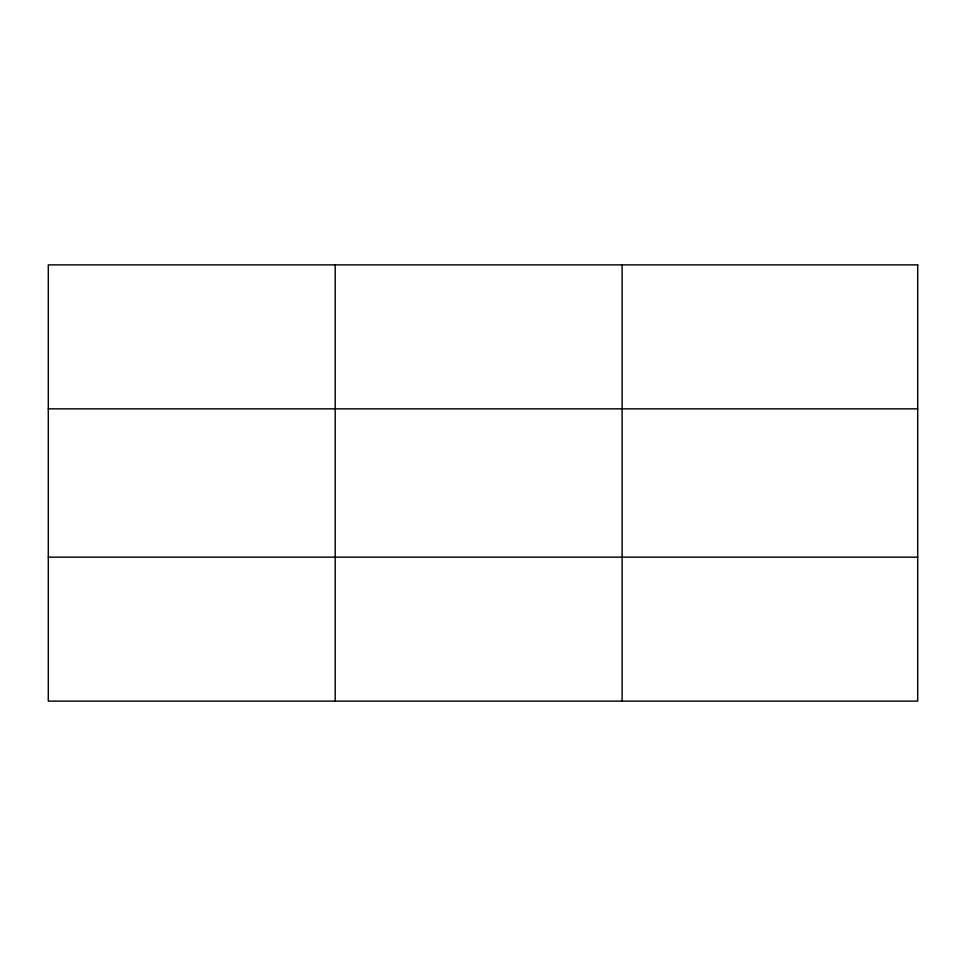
<?xml version="1.0" encoding="UTF-8"?>
<svg xmlns="http://www.w3.org/2000/svg" width="966" height="966" viewBox="0 0 966 966"><rect width="100%" height="100%" fill="white"/><g stroke="black" fill="none" stroke-linecap="round" stroke-linejoin="round"><path stroke-width="1.45" d="M335.202 264.889L335.202 701.111M622.104 264.889L622.104 701.111M48.3 408.847L917.7 408.847M48.3 557.153L917.7 557.153M917.7 264.889L917.7 701.111L48.3 701.111L48.3 264.889L917.7 264.889"/></g></svg>
